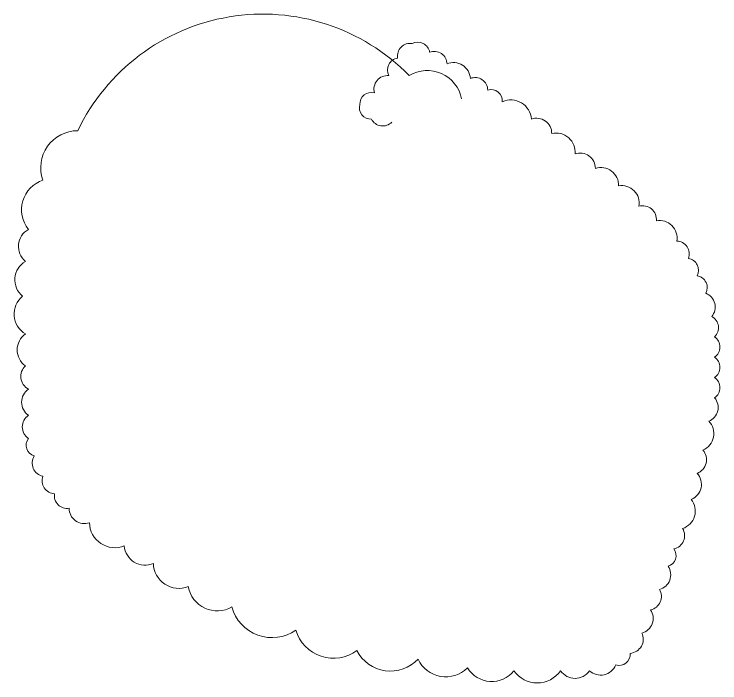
# Model space of a CAD drawing. Extents: x -1058961 to 23600, y -449123 to 2751847.
# Drawn here: x -505077 to -503126, y 2044452 to 2046301 of the extents above; entities that cross this region are included whole.
import ezdxf

# ---------------------------------------------------------------- set-up
doc = ezdxf.new("R2010")
doc.units = 0
doc.header["$LTSCALE"] = 1000
doc.layers.add('签名', color=7, linetype='CONTINUOUS', lineweight=18)

msp = doc.modelspace()

# ---------------------------------------------------------------- linework, layer by layer
at = {"layer": '签名', "color": 1}
msp.add_lwpolyline([(-503839.87, 2046066.84, 0.5205671), (-503984.55, 2046131.08, 0.5205671), (-503984.55, 2046131.08, 0.5205671), (-504900.82, 2045978.51, 0.5205671), (-504900.82, 2045978.51, 0.5205671), (-504997.27, 2045842.01, 0.5205671), (-504997.27, 2045842.01, 0.5205671), (-505037.46, 2045705.5, 0.5205671), (-505037.46, 2045705.5, 0.5205671), (-505045.5, 2045617.17, 0.5205671), (-505045.5, 2045617.17, 0.5205671), (-505053.53, 2045520.82, 0.5205671), (-505053.53, 2045520.82, 0.5205671), (-505045.5, 2045416.43, 0.5205671), (-505045.5, 2045416.43, 0.5205671), (-505045.5, 2045328.1, 0.5205671), (-505045.5, 2045328.1, 0.5205671), (-505037.46, 2045263.87, 0.5205671), (-505037.46, 2045263.87, 0.5205671), (-505037.46, 2045191.6, 0.5205671), (-505037.46, 2045191.6, 0.5205671), (-505037.46, 2045127.36, 0.5205671), (-505037.46, 2045127.36, 0.5205671), (-505021.38, 2045079.18, 0.5205671), (-505021.38, 2045079.18, 0.5205671), (-504997.27, 2045022.97, 0.5205671), (-504997.27, 2045022.97, 0.5205671), (-504965.12, 2044974.79, 0.5205671), (-504965.12, 2044974.79, 0.5205671), (-504924.93, 2044934.64, 0.5205671), (-504924.93, 2044934.64, 0.5205671), (-504868.67, 2044894.5, 0.5205671), (-504868.67, 2044894.5, 0.5205671), (-504772.22, 2044830.26, 0.5205671), (-504772.22, 2044830.26, 0.5205671), (-504691.85, 2044782.08, 0.5205671), (-504691.85, 2044782.08, 0.5205671), (-504595.4, 2044717.84, 0.5205671), (-504595.4, 2044717.84, 0.5205671), (-504474.83, 2044661.63, 0.5205671), (-504474.83, 2044661.63, 0.5205671), (-504298.01, 2044597.4, 0.5205671), (-504298.01, 2044597.4, 0.5205671), (-504129.22, 2044541.19, 0.5205671), (-504129.22, 2044541.19, 0.5205671), (-503960.43, 2044517.1, 0.5205671), (-503960.43, 2044517.1, 0.5205671), (-503823.8, 2044493.01, 0.5205671), (-503823.8, 2044493.01, 0.5205671), (-503695.2, 2044484.98, 0.5205671), (-503695.2, 2044484.98, 0.5205671), (-503566.6, 2044484.98, 0.5205671), (-503566.6, 2044484.98, 0.5205671), (-503486.22, 2044484.98, 0.5205671), (-503486.22, 2044484.98, 0.5205671), (-503413.89, 2044501.04, 0.5205671), (-503413.89, 2044501.04, 0.5205671), (-503373.7, 2044533.16, 0.5205671), (-503373.7, 2044533.16, 0.5205671), (-503341.55, 2044589.37, 0.5205671), (-503341.55, 2044589.37, 0.5205671), (-503317.44, 2044653.61, 0.5205671), (-503317.44, 2044653.61, 0.5205671), (-503293.32, 2044709.81, 0.5205671), (-503293.32, 2044709.81, 0.5205671), (-503269.21, 2044774.05, 0.5205671), (-503269.21, 2044774.05, 0.5205671), (-503253.14, 2044822.23, 0.5205671), (-503253.14, 2044822.23, 0.5205671), (-503229.03, 2044878.44, 0.5205671), (-503229.03, 2044878.44, 0.5205671), (-503204.91, 2044958.73, 0.5205671), (-503204.91, 2044958.73, 0.5205671), (-503188.84, 2045031, 0.5205671), (-503188.84, 2045031, 0.5205671), (-503172.76, 2045095.24, 0.5205671), (-503172.76, 2045095.24, 0.5205671), (-503156.69, 2045175.54, 0.5205671), (-503156.69, 2045175.54, 0.5205671), (-503140.61, 2045239.78, 0.5205671), (-503140.61, 2045239.78, 0.5205671), (-503140.61, 2045295.98, 0.5205671), (-503140.61, 2045295.98, 0.5205671), (-503140.61, 2045352.19, 0.5205671), (-503140.61, 2045352.19, 0.5205671), (-503140.61, 2045408.4, 0.5205671), (-503140.61, 2045408.4, 0.5205671), (-503148.65, 2045464.61, 0.5205671), (-503148.65, 2045464.61, 0.5205671), (-503164.72, 2045528.85, 0.5205671), (-503164.72, 2045528.85, 0.5205671), (-503188.84, 2045577.02, 0.5205671), (-503188.84, 2045577.02, 0.5205671), (-503212.95, 2045625.2, 0.5205671), (-503212.95, 2045625.2, 0.5205671), (-503245.1, 2045673.38, 0.5205671), (-503245.1, 2045673.38, 0.5205671), (-503301.36, 2045729.59, 0.5205671), (-503301.36, 2045729.59, 0.5205671), (-503349.59, 2045769.74, 0.5205671), (-503349.59, 2045769.74, 0.5205671), (-503405.85, 2045825.95, 0.5205671), (-503405.85, 2045825.95, 0.5205671), (-503470.15, 2045874.13, 0.5205671), (-503470.15, 2045874.13, 0.5205671), (-503526.41, 2045914.27, 0.5205671), (-503526.41, 2045914.27, 0.5205671), (-503590.71, 2045970.48, 0.5205671), (-503590.71, 2045970.48, 0.5205671), (-503646.97, 2046010.63, 0.5205671), (-503646.97, 2046010.63, 0.5205671), (-503727.35, 2046058.81, 0.5205671), (-503727.35, 2046058.81, 0.5205671), (-503767.53, 2046090.93, 0.5205671), (-503767.53, 2046090.93, 0.5205671), (-503815.76, 2046123.05, 0.5205671), (-503815.76, 2046123.05, 0.5205671), (-503880.06, 2046163.2, 0.5205671), (-503880.06, 2046163.2, 0.5205671), (-503928.29, 2046195.31, 0.5205671), (-503928.29, 2046195.31, 0.5205671), (-503976.51, 2046219.4, 0.5205671), (-503976.51, 2046219.4, 0.5205671), (-504016.7, 2046179.26, 0.5205671), (-504016.7, 2046179.26, 0.5205671), (-504040.81, 2046131.08, 0.5205671), (-504040.81, 2046131.08, 0.5205671), (-504081, 2046082.9, 0.5205671), (-504081, 2046082.9, 0.5205671), (-504121.18, 2046050.78, 0.5205671), (-504121.18, 2046050.78, 0.5205671), (-504089.04, 2046010.63, 0.5205671), (-504089.04, 2046010.63, 0.5205671), (-504032.77, 2046002.6, 0.5205671), (-504032.77, 2046002.6)], format="xyb", dxfattribs=at)

doc.saveas('drawing.dxf')
